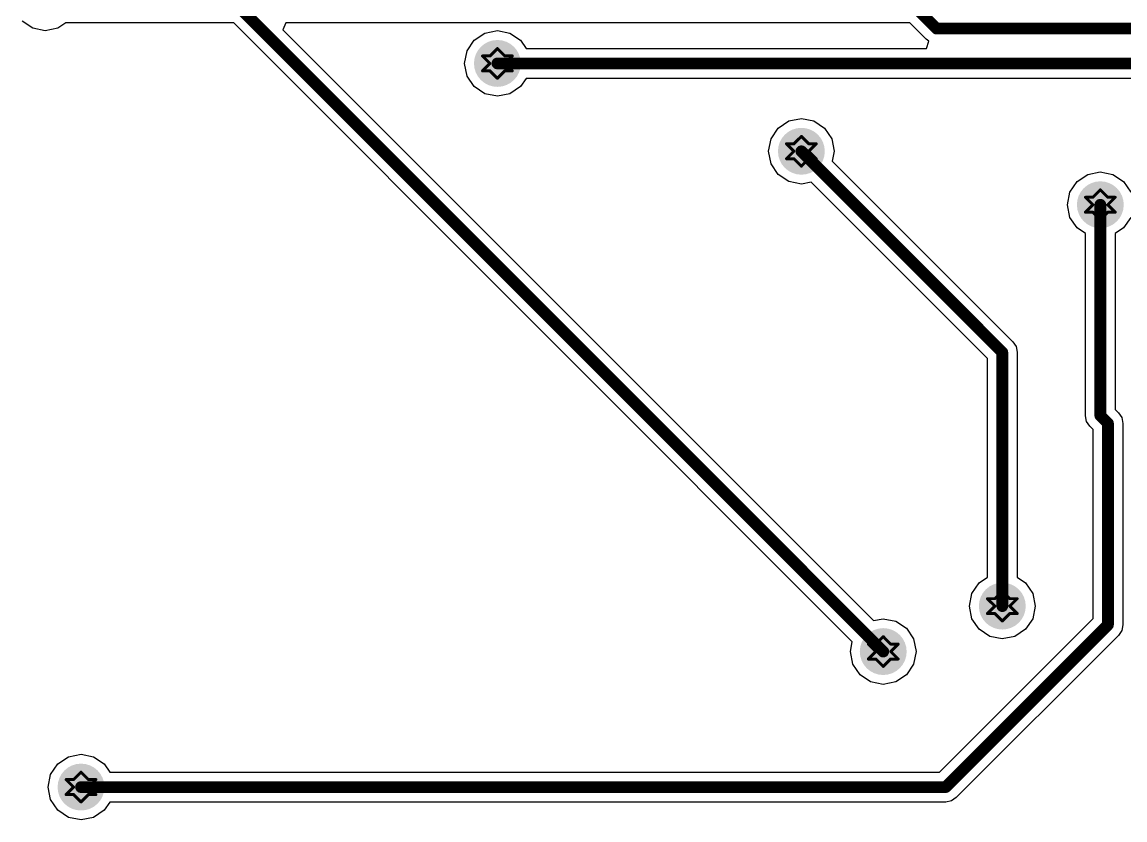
# Model space of a CAD drawing. Header units: millimetres. Extents: x 13 to 607, y 0 to 420.
# Drawn here: x 386.82 to 424.42, y 278.2 to 305.39 of the extents above; entities that cross this region are included whole.
import ezdxf

# ---------------------------------------------------------------- set-up
doc = ezdxf.new("R2010")
doc.units = ezdxf.units.MM
doc.layers.add('BottomLayer', color=5, linetype='Continuous')
doc.layers.add('DrillDrawing', color=1, linetype='Continuous')

msp = doc.modelspace()

# ---------------------------------------------------------------- hatches: boundary and pattern name
at = {"layer": 'BottomLayer'}
h = msp.add_hatch(color=5, dxfattribs=at)
edge = h.paths.add_edge_path()
edge.add_arc((403.025, 303.98), 0.799, 0, 360, ccw=False)
h = msp.add_hatch(color=5, dxfattribs=at)
edge = h.paths.add_edge_path()
edge.add_arc((413.389, 300.986), 0.799, 0, 360, ccw=False)
h = msp.add_hatch(color=5, dxfattribs=at)
edge = h.paths.add_edge_path()
edge.add_arc((423.582, 299.163), 0.799, 0, 360, ccw=False)
h = msp.add_hatch(color=5, dxfattribs=at)
edge = h.paths.add_edge_path()
edge.add_arc((420.24, 285.485), 0.799, 0, 360, ccw=False)
h = msp.add_hatch(color=5, dxfattribs=at)
edge = h.paths.add_edge_path()
edge.add_arc((416.18, 283.935), 0.799, 0, 360, ccw=False)
h = msp.add_hatch(color=5, dxfattribs=at)
edge = h.paths.add_edge_path()
edge.add_arc((388.828, 279.317), 0.799, 0, 360, ccw=False)

# ---------------------------------------------------------------- linework, layer by layer
for p, q in [((387.181, 305.178), (386.818, 305.421)), ((388.311, 305.359), (388.039, 305.178)), ((394.036, 305.359), (388.311, 305.359)), ((415.126, 284.269), (394.036, 305.359)), ((395.808, 305.359), (395.711, 305.125)), ((417.086, 305.359), (395.808, 305.359)), ((417.64, 304.806), (417.086, 305.359)), ((387.61, 305.092), (387.181, 305.178)), ((388.039, 305.178), (387.61, 305.092)), ((395.711, 305.125), (415.846, 284.989)), ((402.233, 304.772), (402.596, 305.015)), ((402.596, 305.015), (403.025, 305.1)), ((403.025, 305.1), (403.454, 305.015)), ((403.454, 305.015), (403.817, 304.772)), ((401.99, 304.409), (402.233, 304.772)), ((403.817, 304.772), (404.006, 304.489)), ((417.733, 304.743), (417.64, 304.806)), ((417.656, 304.489), (417.733, 304.743)), ((401.905, 303.98), (401.99, 304.409)), ((404.006, 304.489), (417.656, 304.489)), ((401.99, 303.551), (401.905, 303.98)), ((402.233, 303.188), (401.99, 303.551)), ((404.006, 303.471), (403.817, 303.188)), ((442.644, 303.471), (404.006, 303.471)), ((402.596, 302.945), (402.233, 303.188)), ((403.817, 303.188), (403.454, 302.945)), ((403.025, 302.86), (402.596, 302.945)), ((403.454, 302.945), (403.025, 302.86)), ((412.597, 301.778), (412.96, 302.021)), ((412.96, 302.021), (413.389, 302.106)), ((413.389, 302.106), (413.818, 302.021)), ((413.818, 302.021), (414.181, 301.778)), ((412.354, 301.415), (412.597, 301.778)), ((414.181, 301.778), (414.424, 301.415)), ((412.269, 300.986), (412.354, 301.415)), ((414.424, 301.415), (414.51, 300.986)), ((412.354, 300.557), (412.269, 300.986)), ((414.51, 300.986), (414.443, 300.652)), ((412.597, 300.194), (412.354, 300.557)), ((414.443, 300.652), (420.6, 294.495)), ((412.96, 299.951), (412.597, 300.194)), ((422.789, 299.955), (423.153, 300.198)), ((423.153, 300.198), (423.582, 300.284)), ((423.582, 300.284), (424.01, 300.198)), ((424.01, 300.198), (424.374, 299.955)), ((413.389, 299.866), (412.96, 299.951)), ((413.723, 299.932), (413.389, 299.866)), ((419.731, 293.924), (413.723, 299.932)), ((422.547, 299.592), (422.789, 299.955)), ((424.374, 299.955), (424.617, 299.592)), ((422.461, 299.163), (422.547, 299.592)), ((422.547, 298.734), (422.461, 299.163)), ((422.789, 298.371), (422.547, 298.734)), ((424.617, 298.734), (424.374, 298.371)), ((423.072, 298.182), (422.789, 298.371)), ((424.374, 298.371), (424.091, 298.182)), ((423.072, 291.974), (423.072, 298.182)), ((424.091, 298.182), (424.091, 292.185)), ((420.6, 294.495), (420.71, 294.33)), ((420.71, 294.33), (420.749, 294.135)), ((420.749, 294.135), (420.749, 286.466)), ((419.731, 286.466), (419.731, 293.924)), ((424.091, 292.185), (424.203, 292.073)), ((423.111, 291.779), (423.072, 291.974)), ((424.203, 292.073), (424.313, 291.908)), ((424.313, 291.908), (424.352, 291.713)), ((423.222, 291.614), (423.111, 291.779)), ((423.334, 291.502), (423.222, 291.614)), ((423.334, 285.06), (423.334, 291.502)), ((424.352, 291.713), (424.352, 284.849)), ((419.205, 285.913), (419.448, 286.277)), ((419.448, 286.277), (419.731, 286.466)), ((420.749, 286.466), (421.032, 286.277)), ((421.032, 286.277), (421.275, 285.913)), ((419.12, 285.485), (419.205, 285.913)), ((421.275, 285.913), (421.36, 285.485)), ((419.205, 285.056), (419.12, 285.485)), ((421.36, 285.485), (421.275, 285.056)), ((415.846, 284.989), (416.18, 285.056)), ((416.18, 285.056), (416.609, 284.97)), ((418.101, 279.826), (423.334, 285.06)), ((419.448, 284.693), (419.205, 285.056)), ((421.275, 285.056), (421.032, 284.693)), ((416.609, 284.97), (416.972, 284.727)), ((416.972, 284.727), (417.215, 284.364)), ((419.811, 284.45), (419.448, 284.693)), ((421.032, 284.693), (420.669, 284.45)), ((424.352, 284.849), (424.313, 284.654)), ((417.215, 284.364), (417.301, 283.935)), ((424.203, 284.488), (418.672, 278.957)), ((420.24, 284.364), (419.811, 284.45)), ((420.669, 284.45), (420.24, 284.364)), ((424.313, 284.654), (424.203, 284.488)), ((415.06, 283.935), (415.126, 284.269)), ((415.145, 283.506), (415.06, 283.935)), ((417.301, 283.935), (417.215, 283.506)), ((415.388, 283.143), (415.145, 283.506)), ((417.215, 283.506), (416.972, 283.143)), ((415.751, 282.9), (415.388, 283.143)), ((416.18, 282.815), (415.751, 282.9)), ((416.609, 282.9), (416.18, 282.815)), ((416.972, 283.143), (416.609, 282.9)), ((388.036, 280.109), (388.399, 280.352)), ((388.399, 280.352), (388.828, 280.438)), ((388.828, 280.438), (389.257, 280.352)), ((389.257, 280.352), (389.62, 280.109)), ((387.793, 279.746), (388.036, 280.109)), ((389.62, 280.109), (389.809, 279.826)), ((389.809, 279.826), (418.101, 279.826)), ((387.708, 279.317), (387.793, 279.746)), ((387.793, 278.888), (387.708, 279.317)), ((388.036, 278.525), (387.793, 278.888)), ((389.809, 278.808), (389.62, 278.525)), ((418.312, 278.808), (389.809, 278.808)), ((418.506, 278.847), (418.312, 278.808)), ((418.672, 278.957), (418.506, 278.847)), ((388.399, 278.282), (388.036, 278.525)), ((388.828, 278.197), (388.399, 278.282)), ((389.257, 278.282), (388.828, 278.197)), ((389.62, 278.525), (389.257, 278.282))]:
    msp.add_line(p, q, dxfattribs=at)
at = {"layer": 'BottomLayer', "const_width": 0.4}
for points in [[(416.18, 283.935), (394.247, 305.869)], [(418, 305.166), (417.297, 305.869)], [(441.233, 305.166), (418, 305.166)], [(442.644, 303.98), (403.025, 303.98)], [(420.24, 294.135), (413.389, 300.986)], [(423.582, 291.974), (423.582, 299.163)], [(420.24, 285.485), (420.24, 294.135)], [(423.843, 291.713), (423.582, 291.974)], [(423.843, 284.849), (423.843, 291.713)], [(423.843, 284.849), (418.312, 279.317)], [(418.312, 279.317), (388.828, 279.317)]]:
    msp.add_lwpolyline(points, dxfattribs=at)
at = {"layer": 'BottomLayer', "const_width": 0.2}
for points in [[(418.1, 305.166, -1), (417.9, 305.166, -1)], [(418.1, 305.166, -1), (417.9, 305.166, -1)], [(403.125, 303.98, -1), (402.925, 303.98, -1)], [(413.489, 300.986, -1), (413.289, 300.986, -1)], [(423.682, 299.163, -1), (423.482, 299.163, -1)], [(420.34, 294.135, -1), (420.14, 294.135, -1)], [(420.34, 294.135, -1), (420.14, 294.135, -1)], [(423.682, 291.974, -1), (423.482, 291.974, -1)], [(423.682, 291.974, -1), (423.482, 291.974, -1)], [(423.943, 291.713, -1), (423.743, 291.713, -1)], [(423.943, 291.713, -1), (423.743, 291.713, -1)], [(420.34, 285.485, -1), (420.14, 285.485, -1)], [(423.943, 284.849, -1), (423.743, 284.849, -1)], [(423.943, 284.849, -1), (423.743, 284.849, -1)], [(416.28, 283.935, -1), (416.08, 283.935, -1)], [(388.928, 279.317, -1), (388.728, 279.317, -1)], [(418.411, 279.317, -1), (418.212, 279.317, -1)], [(418.411, 279.317, -1), (418.212, 279.317, -1)]]:
    msp.add_lwpolyline(points, format="xyb", close=True, dxfattribs=at)
at = {"layer": 'DrillDrawing', "const_width": 0.101}
for points in [[(402.771, 304.234), (402.517, 304.234)], [(402.771, 303.98), (402.517, 304.234)], [(403.025, 304.487), (402.771, 304.234)], [(403.279, 304.234), (403.025, 304.487)], [(403.532, 304.234), (403.279, 303.98)], [(403.532, 304.234), (403.279, 304.234)], [(402.771, 303.98), (402.517, 303.726)], [(403.532, 303.726), (403.279, 303.98)], [(402.771, 303.726), (402.517, 303.726)], [(403.025, 303.472), (402.771, 303.726)], [(403.279, 303.726), (403.025, 303.472)], [(403.532, 303.726), (403.279, 303.726)], [(413.135, 301.24), (412.882, 301.24)], [(413.135, 300.986), (412.882, 301.24)], [(413.389, 301.493), (413.135, 301.24)], [(413.643, 301.24), (413.389, 301.493)], [(413.897, 301.24), (413.643, 300.986)], [(413.897, 301.24), (413.643, 301.24)], [(413.135, 300.986), (412.882, 300.732)], [(413.897, 300.732), (413.643, 300.986)], [(413.135, 300.732), (412.882, 300.732)], [(413.389, 300.478), (413.135, 300.732)], [(413.643, 300.732), (413.389, 300.478)], [(413.897, 300.732), (413.643, 300.732)], [(423.582, 299.671), (423.328, 299.417)], [(423.835, 299.417), (423.582, 299.671)], [(423.328, 299.417), (423.074, 299.417)], [(423.328, 299.163), (423.074, 299.417)], [(424.089, 299.417), (423.835, 299.163)], [(424.089, 299.417), (423.835, 299.417)], [(423.328, 299.163), (423.074, 298.909)], [(423.328, 298.909), (423.074, 298.909)], [(423.582, 298.656), (423.328, 298.909)], [(423.835, 298.909), (423.582, 298.656)], [(424.089, 298.909), (423.835, 299.163)], [(424.089, 298.909), (423.835, 298.909)], [(419.986, 285.738), (419.732, 285.738)], [(419.986, 285.485), (419.732, 285.738)], [(420.24, 285.992), (419.986, 285.738)], [(420.494, 285.738), (420.24, 285.992)], [(420.747, 285.738), (420.494, 285.485)], [(420.747, 285.738), (420.494, 285.738)], [(419.986, 285.485), (419.732, 285.231)], [(420.747, 285.231), (420.494, 285.485)], [(419.986, 285.231), (419.732, 285.231)], [(420.24, 284.977), (419.986, 285.231)], [(420.494, 285.231), (420.24, 284.977)], [(420.747, 285.231), (420.494, 285.231)], [(416.18, 284.443), (415.926, 284.189)], [(416.434, 284.189), (416.18, 284.443)], [(415.926, 284.189), (415.673, 284.189)], [(415.926, 283.935), (415.673, 284.189)], [(415.926, 283.935), (415.673, 283.681)], [(416.688, 284.189), (416.434, 283.935)], [(416.688, 284.189), (416.434, 284.189)], [(416.688, 283.681), (416.434, 283.935)], [(415.926, 283.681), (415.673, 283.681)], [(416.18, 283.428), (415.926, 283.681)], [(416.434, 283.681), (416.18, 283.428)], [(416.688, 283.681), (416.434, 283.681)], [(388.828, 279.825), (388.574, 279.571)], [(389.082, 279.571), (388.828, 279.825)], [(388.574, 279.571), (388.321, 279.571)], [(388.574, 279.317), (388.321, 279.571)], [(389.335, 279.571), (389.082, 279.317)], [(389.335, 279.571), (389.082, 279.571)], [(388.574, 279.317), (388.321, 279.064)], [(388.574, 279.064), (388.321, 279.064)], [(388.828, 278.81), (388.574, 279.064)], [(389.082, 279.064), (388.828, 278.81)], [(389.335, 279.064), (389.082, 279.317)], [(389.335, 279.064), (389.082, 279.064)]]:
    msp.add_lwpolyline(points, dxfattribs=at)
at = {"layer": 'DrillDrawing', "const_width": 0.0507}
for points in [[(402.543, 304.234, -1), (402.492, 304.234, -1)], [(402.543, 304.234, -1), (402.492, 304.234, -1)], [(402.797, 304.234, -1), (402.746, 304.234, -1)], [(402.797, 304.234, -1), (402.746, 304.234, -1)], [(403.05, 304.487, -1), (403, 304.487, -1)], [(403.05, 304.487, -1), (403, 304.487, -1)], [(403.304, 304.234, -1), (403.253, 304.234, -1)], [(403.304, 304.234, -1), (403.253, 304.234, -1)], [(403.558, 304.234, -1), (403.507, 304.234, -1)], [(403.558, 304.234, -1), (403.507, 304.234, -1)], [(402.797, 303.98, -1), (402.746, 303.98, -1)], [(402.797, 303.98, -1), (402.746, 303.98, -1)], [(403.304, 303.98, -1), (403.253, 303.98, -1)], [(403.304, 303.98, -1), (403.253, 303.98, -1)], [(402.543, 303.726, -1), (402.492, 303.726, -1)], [(402.543, 303.726, -1), (402.492, 303.726, -1)], [(402.797, 303.726, -1), (402.746, 303.726, -1)], [(402.797, 303.726, -1), (402.746, 303.726, -1)], [(403.05, 303.472, -1), (403, 303.472, -1)], [(403.05, 303.472, -1), (403, 303.472, -1)], [(403.304, 303.726, -1), (403.253, 303.726, -1)], [(403.304, 303.726, -1), (403.253, 303.726, -1)], [(403.558, 303.726, -1), (403.507, 303.726, -1)], [(403.558, 303.726, -1), (403.507, 303.726, -1)], [(412.907, 301.24, -1), (412.856, 301.24, -1)], [(412.907, 301.24, -1), (412.856, 301.24, -1)], [(413.161, 301.24, -1), (413.11, 301.24, -1)], [(413.161, 301.24, -1), (413.11, 301.24, -1)], [(413.415, 301.493, -1), (413.364, 301.493, -1)], [(413.415, 301.493, -1), (413.364, 301.493, -1)], [(413.668, 301.24, -1), (413.618, 301.24, -1)], [(413.668, 301.24, -1), (413.618, 301.24, -1)], [(413.922, 301.24, -1), (413.871, 301.24, -1)], [(413.922, 301.24, -1), (413.871, 301.24, -1)], [(413.161, 300.986, -1), (413.11, 300.986, -1)], [(413.161, 300.986, -1), (413.11, 300.986, -1)], [(413.668, 300.986, -1), (413.618, 300.986, -1)], [(413.668, 300.986, -1), (413.618, 300.986, -1)], [(412.907, 300.732, -1), (412.856, 300.732, -1)], [(412.907, 300.732, -1), (412.856, 300.732, -1)], [(413.161, 300.732, -1), (413.11, 300.732, -1)], [(413.161, 300.732, -1), (413.11, 300.732, -1)], [(413.415, 300.478, -1), (413.364, 300.478, -1)], [(413.415, 300.478, -1), (413.364, 300.478, -1)], [(413.668, 300.732, -1), (413.618, 300.732, -1)], [(413.668, 300.732, -1), (413.618, 300.732, -1)], [(413.922, 300.732, -1), (413.871, 300.732, -1)], [(413.922, 300.732, -1), (413.871, 300.732, -1)], [(423.607, 299.671, -1), (423.556, 299.671, -1)], [(423.607, 299.671, -1), (423.556, 299.671, -1)], [(423.1, 299.417, -1), (423.049, 299.417, -1)], [(423.1, 299.417, -1), (423.049, 299.417, -1)], [(423.353, 299.417, -1), (423.303, 299.417, -1)], [(423.353, 299.417, -1), (423.303, 299.417, -1)], [(423.861, 299.417, -1), (423.81, 299.417, -1)], [(423.861, 299.417, -1), (423.81, 299.417, -1)], [(424.115, 299.417, -1), (424.064, 299.417, -1)], [(424.115, 299.417, -1), (424.064, 299.417, -1)], [(423.1, 298.909, -1), (423.049, 298.909, -1)], [(423.1, 298.909, -1), (423.049, 298.909, -1)], [(423.353, 299.163, -1), (423.303, 299.163, -1)], [(423.353, 299.163, -1), (423.303, 299.163, -1)], [(423.353, 298.909, -1), (423.303, 298.909, -1)], [(423.353, 298.909, -1), (423.303, 298.909, -1)], [(423.861, 299.163, -1), (423.81, 299.163, -1)], [(423.861, 299.163, -1), (423.81, 299.163, -1)], [(423.861, 298.909, -1), (423.81, 298.909, -1)], [(423.861, 298.909, -1), (423.81, 298.909, -1)], [(424.115, 298.909, -1), (424.064, 298.909, -1)], [(424.115, 298.909, -1), (424.064, 298.909, -1)], [(423.607, 298.656, -1), (423.556, 298.656, -1)], [(423.607, 298.656, -1), (423.556, 298.656, -1)], [(419.758, 285.738, -1), (419.707, 285.738, -1)], [(419.758, 285.738, -1), (419.707, 285.738, -1)], [(420.012, 285.738, -1), (419.961, 285.738, -1)], [(420.012, 285.738, -1), (419.961, 285.738, -1)], [(420.265, 285.992, -1), (420.215, 285.992, -1)], [(420.265, 285.992, -1), (420.215, 285.992, -1)], [(420.519, 285.738, -1), (420.468, 285.738, -1)], [(420.519, 285.738, -1), (420.468, 285.738, -1)], [(420.773, 285.738, -1), (420.722, 285.738, -1)], [(420.773, 285.738, -1), (420.722, 285.738, -1)], [(420.012, 285.485, -1), (419.961, 285.485, -1)], [(420.012, 285.485, -1), (419.961, 285.485, -1)], [(420.519, 285.485, -1), (420.468, 285.485, -1)], [(420.519, 285.485, -1), (420.468, 285.485, -1)], [(419.758, 285.231, -1), (419.707, 285.231, -1)], [(419.758, 285.231, -1), (419.707, 285.231, -1)], [(420.012, 285.231, -1), (419.961, 285.231, -1)], [(420.012, 285.231, -1), (419.961, 285.231, -1)], [(420.519, 285.231, -1), (420.468, 285.231, -1)], [(420.519, 285.231, -1), (420.468, 285.231, -1)], [(420.773, 285.231, -1), (420.722, 285.231, -1)], [(420.773, 285.231, -1), (420.722, 285.231, -1)], [(420.265, 284.977, -1), (420.215, 284.977, -1)], [(420.265, 284.977, -1), (420.215, 284.977, -1)], [(416.206, 284.443, -1), (416.155, 284.443, -1)], [(416.206, 284.443, -1), (416.155, 284.443, -1)], [(415.698, 284.189, -1), (415.647, 284.189, -1)], [(415.698, 284.189, -1), (415.647, 284.189, -1)], [(415.952, 284.189, -1), (415.901, 284.189, -1)], [(415.952, 284.189, -1), (415.901, 284.189, -1)], [(415.952, 283.935, -1), (415.901, 283.935, -1)], [(415.952, 283.935, -1), (415.901, 283.935, -1)], [(416.459, 284.189, -1), (416.409, 284.189, -1)], [(416.459, 284.189, -1), (416.409, 284.189, -1)], [(416.459, 283.935, -1), (416.409, 283.935, -1)], [(416.459, 283.935, -1), (416.409, 283.935, -1)], [(416.713, 284.189, -1), (416.662, 284.189, -1)], [(416.713, 284.189, -1), (416.662, 284.189, -1)], [(415.698, 283.681, -1), (415.647, 283.681, -1)], [(415.698, 283.681, -1), (415.647, 283.681, -1)], [(415.952, 283.681, -1), (415.901, 283.681, -1)], [(415.952, 283.681, -1), (415.901, 283.681, -1)], [(416.459, 283.681, -1), (416.409, 283.681, -1)], [(416.459, 283.681, -1), (416.409, 283.681, -1)], [(416.713, 283.681, -1), (416.662, 283.681, -1)], [(416.713, 283.681, -1), (416.662, 283.681, -1)], [(416.206, 283.428, -1), (416.155, 283.428, -1)], [(416.206, 283.428, -1), (416.155, 283.428, -1)], [(388.853, 279.825, -1), (388.803, 279.825, -1)], [(388.853, 279.825, -1), (388.803, 279.825, -1)], [(388.346, 279.571, -1), (388.295, 279.571, -1)], [(388.346, 279.571, -1), (388.295, 279.571, -1)], [(388.6, 279.571, -1), (388.549, 279.571, -1)], [(388.6, 279.571, -1), (388.549, 279.571, -1)], [(389.107, 279.571, -1), (389.056, 279.571, -1)], [(389.107, 279.571, -1), (389.056, 279.571, -1)], [(389.361, 279.571, -1), (389.31, 279.571, -1)], [(389.361, 279.571, -1), (389.31, 279.571, -1)], [(388.346, 279.064, -1), (388.295, 279.064, -1)], [(388.346, 279.064, -1), (388.295, 279.064, -1)], [(388.6, 279.317, -1), (388.549, 279.317, -1)], [(388.6, 279.317, -1), (388.549, 279.317, -1)], [(388.6, 279.064, -1), (388.549, 279.064, -1)], [(388.6, 279.064, -1), (388.549, 279.064, -1)], [(389.107, 279.317, -1), (389.056, 279.317, -1)], [(389.107, 279.317, -1), (389.056, 279.317, -1)], [(389.107, 279.064, -1), (389.056, 279.064, -1)], [(389.107, 279.064, -1), (389.056, 279.064, -1)], [(389.361, 279.064, -1), (389.31, 279.064, -1)], [(389.361, 279.064, -1), (389.31, 279.064, -1)], [(388.853, 278.81, -1), (388.803, 278.81, -1)], [(388.853, 278.81, -1), (388.803, 278.81, -1)]]:
    msp.add_lwpolyline(points, format="xyb", close=True, dxfattribs=at)

doc.saveas('drawing.dxf')
